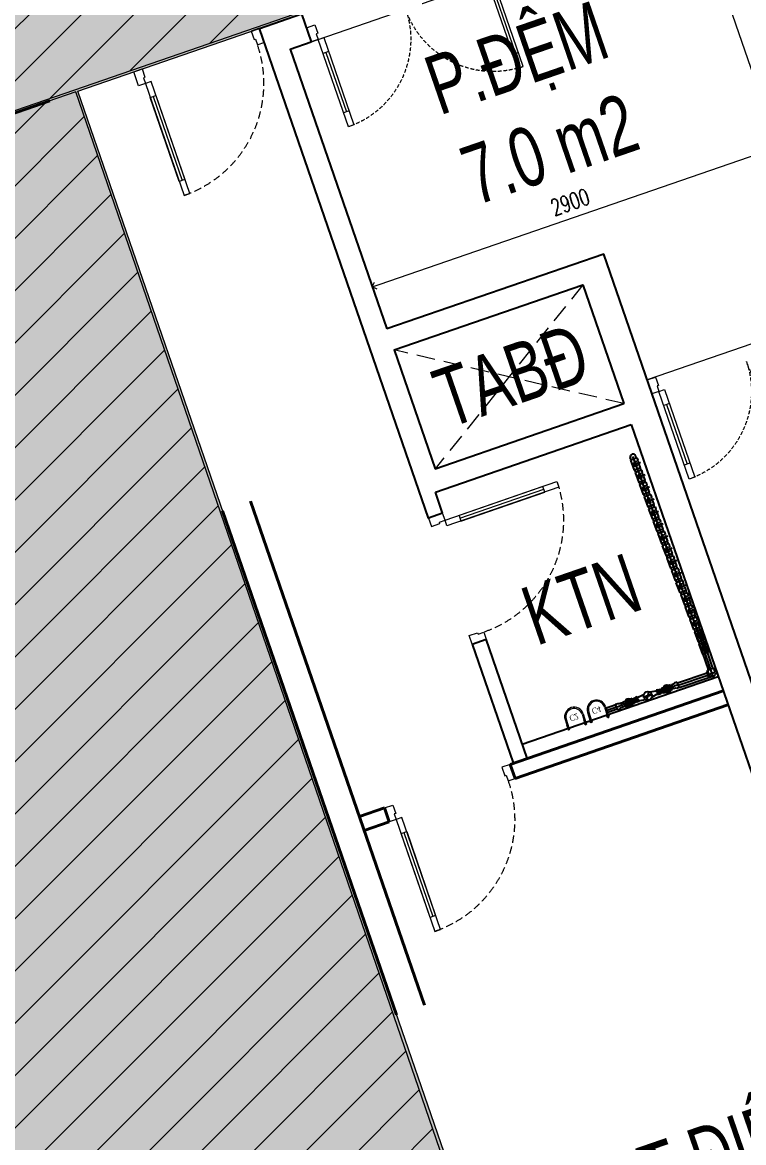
# Model space of a CAD drawing. Header units: millimetres. Extents: x -11451263 to 11578383104, y -507 to 1450429.
# Drawn here: x 12350936 to 12355808, y 1045562 to 1053129 of the extents above; entities that cross this region are included whole.
import ezdxf
from ezdxf.enums import TextEntityAlignment as Align

# ---------------------------------------------------------------- set-up
doc = ezdxf.new("R2010")
doc.units = ezdxf.units.MM
doc.header["$MEASUREMENT"] = 0
for name, pattern in [('DASH', [0.35, 0.25, -0.1]), ('DASH2-1', [3, 2, -1]), ('HIDDEN', [0.375, 0.25, -0.125]), ('Xref_ST_MBDV Cot vach 30.7.2022$0$HIDDEN', [0.375, 0.25, -0.125]), ('Xref_ST_MBDV Cot vach 30.7.2022$0$HIDDEN2', [0.1875, 0.125, -0.0625])]:
    doc.linetypes.add(name, pattern=pattern)
doc.layers.get('0').update_dxf_attribs({"linetype": 'CONTINUOUS', "lineweight": 13})
doc.layers.get('Defpoints').update_dxf_attribs({"color": 5, "linetype": 'CONTINUOUS', "lineweight": 13})
for name, color, linetype, lineweight in [('00-N-GHI CHU', 150, 'CONTINUOUS', 9), ('1.Tuong', 251, 'CONTINUOUS', 35), ('CUA', 37, 'CONTINUOUS', 13), ('DO DIEN TICH THONG THUY', 141, 'CONTINUOUS', 13), ('KT-Kich thuoc', 159, 'CONTINUOUS', 18), ('KT-Net cat', 1, 'CONTINUOUS', 40), ('KT-Net to mau', 159, 'CONTINUOUS', 18), ('SPE-MEP-HVAC', 140, 'CONTINUOUS', 0), ('Xref_ST_MBDV Cot vach 30.7.2022$0$CUA', 37, 'CONTINUOUS', 13)]:
    doc.layers.add(name, color=color, linetype=linetype, lineweight=lineweight)
for name, color, linetype in [('1-CAPLANH', 30, 'CONTINUOUS'), ('KT-KT', 1, 'CONTINUOUS'), ('NU-1CAP LANH', 4, 'CONTINUOUS'), ('PAD', 2, 'CONTINUOUS'), ('Sao hoa', 3, 'CONTINUOUS'), ('THAY', 8, 'CONTINUOUS'), ('Xref_ST_MBDV Cot vach 30.7.2022$0$IDEA - dim', 251, 'CONTINUOUS'), ('Xref_ST_MBDV Cot vach 30.7.2022$0$KT-Net cot vach', 6, 'CONTINUOUS'), ('Xref_ST_MBDV Cot vach 30.7.2022$0$KT-Text', 7, 'CONTINUOUS')]:
    doc.layers.add(name, color=color, linetype=linetype)
doc.styles.add('AVANT', font='vntimeh.shx')
doc.styles.add('Xref_ST_MBDV Cot vach 30.7.2022$0$Arial', font='arial.ttf', dxfattribs={"width": 0.7})
doc.styles.add('Xref_ST_MBDV Cot vach 30.7.2022$0$xref.N.Cot vach tang N2$0$DIM', font='vnsimli.shx', dxfattribs={"width": 0.7})
doc.dimstyles.new('Xref_ST_MBDV Cot vach 30.7.2022$0$xref.N.Cot vach tang N2$0$CCU 1-100 A1', dxfattribs={"dimscale": 100, "dimtxt": 2.2, "dimasz": 1, "dimexe": 1, "dimexo": 0, "dimgap": 1, "dimtad": 1, "dimdec": 0, "dimdsep": 46, "dimtxsty": 'Xref_ST_MBDV Cot vach 30.7.2022$0$xref.N.Cot vach tang N2$0$DIM', "dimblk1": 'Xref_ST_MBDV Cot vach 30.7.2022$0$xref.N.Cot vach tang N2$0$_ARCHTICK', "dimblk2": 'Xref_ST_MBDV Cot vach 30.7.2022$0$xref.N.Cot vach tang N2$0$_ARCHTICK', "dimsah": 1, "dimcen": 0, "dimdle": 1, "dimclrd": 256, "dimclre": 256, "dimclrt": 31, "dimadec": 0, "dimazin": 0, "dimtfac": 1, "dimtdec": 0, "dimtix": 1, "dimtmove": 2, "dimatfit": 3, "dimldrblk": 'Xref_ST_MBDV Cot vach 30.7.2022$0$xref.N.Cot vach tang N2$0$_ARCHTICK', "dimfxl": 0, "dimtolj": 1, "dimarcsym": 0})

# ---------------------------------------------------------------- blocks, each defined once
blk = doc.blocks.new('*U296')
blk.add_line((-70, 100), (-70, 700))
for points in [[(-50, 0), (-50, 800), (-90, 800), (-90, 0)], [(-50, 100), (-90, 100), (-90, 700), (-50, 700)], [(-900, -100), (-840, -100), (-840, -40), (-850, -40), (-850, 0), (-900, 0)], [(0, -100), (-60, -100), (-60, -40), (-50, -40), (-50, 0), (0, 0)]]:
    blk.add_lwpolyline(points, close=True)
at = {"linetype": 'Xref_ST_MBDV Cot vach 30.7.2022$0$HIDDEN', "ltscale": 200}
blk.add_arc((-50, 0), 800, 90, 180, dxfattribs=at)
blk = doc.blocks.new('nt3-4-5')
at = {"layer": 'KT-Net cat', "linetype": 'DASH', "ltscale": 2000}
blk.add_line((773623.2, 36233.7), (776931.5, 37375.9), dxfattribs=at)
at = {"layer": 'KT-Net cat'}
for p, q in [((778099.6, 34605.5, 0), (779274.5, 31202.6, 0)), ((777910.6, 34540.2, 0), (779085.4, 31137.3, 0))]:
    blk.add_line(p, q, dxfattribs=at)
at = {"layer": 'CUA', "rotation": 199.0471379528693}
blk.add_blockref('*U296', (777342.3, 37412), dxfattribs=at)
blk = doc.blocks.new('cut1')
at = {"layer": '1-CAPLANH'}
for p, q in [((-274785, 30089), (-274785, 29953)), ((-274785, 30089), (-274731, 30089)), ((-274705, 30089), (-274731, 30089)), ((-274705, 30079), (-274642, 30079)), ((-274673, 30021), (-274673, 30129)), ((-274673, 30089), (-274673, 30089)), ((-274561, 30089), (-274641, 30089)), ((-274561, 30089), (-274561, 29953)), ((-274561, 30021), (-274785, 30021)), ((-274561, 29953), (-274785, 29953))]:
    blk.add_line(p, q, dxfattribs=at)
for centre, radius, start, end in [((-274673, 30021), 47.9, 133.3025, 49.4499), ((-274673, 30021), 47.9, 90, 90.8504), ((-274673, 30021), 33.3, 90, 91.5229), ((-274674, 30020), 32, 177.2316, 2.7684)]:
    blk.add_arc(centre, radius, start, end, dxfattribs=at)
blk = doc.blocks.new('U')
at = {"layer": '00-N-GHI CHU'}
for p, q in [((-166, 78.8), (-164.4, 80.4)), ((-166, 71.6), (-166, 78.8)), ((-166, 78.8), (-158.2, 78.8)), ((-166, 71.6), (-164.4, 70)), ((-166, 71.6), (-158.2, 71.6)), ((-164.4, 70), (-164.4, 80.4)), ((-158.2, 80.4), (-164.4, 80.4)), ((-158.2, 70), (-164.4, 70)), ((-156.1, 80.4), (-150.4, 80.4)), ((-156.1, 70), (-150.4, 70)), ((-72.7, 80.4), (-150.4, 80.4)), ((-150.4, 78.8), (-122.3, 78.8)), ((-150.4, 71.6), (-122.3, 71.6)), ((-72.7, 70), (-150.4, 70)), ((-166, -71.6), (-164.4, -70)), ((-166, -71.6), (-158.2, -71.6)), ((-166, -71.6), (-166, -78.8)), ((-166, -78.8), (-158.2, -78.8)), ((-166, -78.8), (-164.4, -80.4)), ((-158.2, -70), (-164.4, -70)), ((-164.4, -70), (-164.4, -80.4)), ((-158.2, -80.4), (-164.4, -80.4)), ((-156.1, -70), (-150.4, -70)), ((-156.1, -80.4), (-150.4, -80.4)), ((-72.7, -70), (-147.9, -70)), ((-147.9, -71.6), (-122.3, -71.6)), ((-147.9, -78.8), (-122.3, -78.8)), ((-72.7, -80.4), (-147.9, -80.4)), ((-122.3, -70), (-122.3, -80.4))]:
    blk.add_line(p, q, dxfattribs=at)
for points in [[(-150.4, 64.8), (-157.1, 64.8), (-158.2, 66.7), (-158.2, 83.7), (-157.1, 85.6), (-150.4, 85.6)], [(-150.4, -64.8), (-157.1, -64.8), (-158.2, -66.7), (-158.2, -83.7), (-157.1, -85.6), (-150.4, -85.6)], [(-150.4, -89), (-150.4, -61.3), (-147.9, -61.3), (-147.9, -89)]]:
    blk.add_lwpolyline(points, close=True, dxfattribs=at)
for points in [[(-156.1, 64.8, -0.8), (-156.1, 70, -0.4), (-156.1, 80.4, -0.8), (-156.1, 85.6)], [(-156.1, -64.8, 0.8), (-156.1, -70, 0.4), (-156.1, -80.4, 0.8), (-156.1, -85.6)]]:
    blk.add_lwpolyline(points, format="xyb", dxfattribs=at)
for radius in [80.4, 70]:
    blk.add_arc((-72.7, 0), radius, 270, 90, dxfattribs=at)
blk = doc.blocks.new('A$C5D741EBD')
at = {"layer": 'NU-1CAP LANH'}
for p, q in [((-80, 0), (66, 0)), ((-80, 0), (66, 0)), ((-80, -51), (-80, 0)), ((-80, 0), (66, 0)), ((-80, 0), (66, 0)), ((-80, -51), (-80, 0)), ((-80, 0), (66, 0)), ((-80, 0), (66, 0)), ((-80, -51), (-80, 0)), ((-71, 0), (-71, 48)), ((57, 48), (-71, 48)), ((-7, 0), (-7, -51)), ((57, 0), (57, 48)), ((66, -51), (66, 0)), ((66, -51), (66, 0)), ((66, -51), (66, 0)), ((-80, -51), (66, -51)), ((-47, 0), (-47, -51)), ((33, 0), (33, -51))]:
    blk.add_line(p, q, dxfattribs=at)
blk = doc.blocks.new('co.')
at = {"layer": 'PAD', "xscale": 0.213068181818182, "yscale": 0.213068181818182, "zscale": 0.213068181818182, "rotation": 90}
blk.add_blockref('A$C5D741EBD', (-11.1, 1.5), dxfattribs=at)
blk = doc.blocks.new('noi giam- DN 32x25-PPR')
at = {"ltscale": 10}
blk.add_line((22.5, 0), (-22.5, 0), dxfattribs=at)
at = {"layer": 'Sao hoa'}
for p, q in [((-4.5, 17), (-22.5, 17)), ((-22.5, -17), (-22.5, 17)), ((22.5, 21.5), (2.5, 21.5)), ((22.5, -21.5), (22.5, 21.5)), ((-4.5, -17), (-22.5, -17)), ((22.5, -21.5), (2.5, -21.5))]:
    blk.add_line(p, q, dxfattribs=at)
for points in [[(2.5, 21.5), (-4.5, 17)], [(2.5, -21.5), (-4.5, -17)]]:
    blk.add_lwpolyline(points, dxfattribs=at)
blk = doc.blocks.new('A$C76E668D4')
for p, q in [((1, 39), (77, 39)), ((8, 46), (8, 32)), ((8, 46), (11, 46)), ((8, 39), (70, 39)), ((8, 32), (11, 32)), ((13, 86), (13, 68)), ((13, 86), (65, 86)), ((13, 56), (14, 54)), ((13, 22), (14, 24)), ((13, -8), (13, 10)), ((14, 55), (17, 55)), ((14, 23), (17, 23)), ((20, 66), (20, 59)), ((20, 50), (20, 47)), ((20, 43), (20, 28)), ((20, 19), (20, 12)), ((22, 65), (24, 64)), ((22, 13), (24, 14)), ((32, 70), (32, 67)), ((32, 8), (32, 11)), ((39, 77), (39, 1)), ((46, 70), (46, 67)), ((46, 8), (46, 11)), ((56, 65), (54, 64)), ((56, 13), (54, 14)), ((58, 66), (58, 59)), ((58, 50), (58, 47)), ((58, 43), (58, 28)), ((58, 19), (58, 12)), ((64, 55), (61, 55)), ((64, 23), (61, 23)), ((65, 56), (64, 54)), ((65, 22), (64, 24)), ((65, 86), (65, 68)), ((65, -8), (65, 10)), ((70, 46), (67, 46)), ((70, 32), (67, 32)), ((70, 46), (70, 32)), ((13, -8), (65, -8))]:
    blk.add_line(p, q)
for points in [[(32, 38, 0.26392), (30, 39), (19, 43, 0.470669), (18, 43, 0.248463), (24, 23, 0.470669), (25, 24), (32, 34, 0.26392), (32, 36, -0.068733)], [(35, 46, 0.26392), (36, 47), (37, 59, 0.470669), (36, 60, 0.248463), (19, 49, 0.470669), (20, 47), (32, 44, 0.26392), (34, 44, -0.068733)], [(38, 31, 0.26392), (36, 31), (29, 21, 0.470669), (29, 20, 0.248463), (49, 20, 0.470669), (49, 21), (42, 31, 0.26392), (40, 31, -0.068733)], [(44, 44, 0.26392), (46, 44), (58, 47, 0.470669), (58, 49, 0.248463), (42, 60, 0.470669), (41, 59), (42, 47, 0.26392), (43, 46, -0.068733)], [(46, 36, 0.26392), (46, 34), (53, 24, 0.470669), (54, 23, 0.248463), (60, 43, 0.470669), (59, 43), (48, 39, 0.26392), (46, 38, -0.068733)]]:
    blk.add_lwpolyline(points, format="xyb", close=True)
blk.add_lwpolyline([(37, 42), (36, 39), (37, 36), (41, 36), (42, 39), (41, 42)], close=True)
for radius in [39, 3.52, 2.82]:
    blk.add_circle((39, 39), radius)
for centre, radius, start, end in [((8, 43), 2.25, 95.6633, 163.7814), ((39, 39), 33, 171.1453, 188.9642), ((8, 35), 2.25, 196.2186, 264.3367), ((140, 39), 132, 177.1104, 182.8896), ((10, 44), 1.57, 357.9003, 80.0638), ((10, 34), 1.57, 279.9362, 2.0997), ((39, 39), 33, 126.0358, 143.8547), ((14, 57), 2.25, 151.2186, 219.3367), ((39, 39), 27.4, 169.306, 191.0525), ((14, 21), 2.25, 140.6633, 208.7814), ((39, 39), 33, 216.1453, 233.9642), ((15, 55), 1.57, 234.9362, 317.0997), ((15, 22), 1.57, 42.9003, 125.0638), ((39, 39), 27.4, 124.306, 145.694), ((39, 39), 27.4, 214.306, 235.694), ((21, 64), 2.25, 50.6633, 118.7814), ((21, 14), 2.25, 241.2186, 309.3367), ((-13, 63), 33.3, 352.9541, 5.0619), ((-112, 39), 132, 3.5546, 4.5408), ((-112, 39), 132, 355.4592, 1.6875), ((-13, 15), 33.3, 354.9381, 7.0459), ((22, 63), 1.57, 312.9003, 35.0638), ((22, 15), 1.57, 324.9362, 47.0997), ((39, 39), 11.4, 174.3336, 221.6664), ((39, 39), 11.4, 102.3336, 149.6664), ((35, 69), 2.25, 106.2186, 174.3367), ((34, 67), 1.57, 189.9362, 272.0997), ((34, 10), 1.57, 87.9003, 170.0638), ((35, 8), 2.25, 185.6633, 253.7814), ((39, 39), 33, 81.0358, 98.8547), ((39, 39), 27.4, 78.9475, 100.694), ((39, 39), 11.4, 246.3336, 293.6664), ((39, 39), 27.4, 259.306, 281.0525), ((39, 39), 33, 261.1453, 278.9642), ((39, 39), 11, 246.3336, 293.6664), ((39, 39), 11.4, 30.3336, 77.6664), ((43, 69), 2.25, 5.6633, 73.7814), ((44, 67), 1.57, 267.9003, 350.0638), ((44, 10), 1.57, 9.9362, 92.0997), ((43, 8), 2.25, 286.2186, 354.3367), ((39, 39), 11.4, 318.3336, 5.6664), ((55, 63), 1.57, 144.9362, 227.0997), ((39, 39), 27.4, 34.306, 55.694), ((39, 39), 27.4, 304.306, 325.694), ((55, 15), 1.57, 132.9003, 215.0638), ((57, 64), 2.25, 61.2186, 129.3367), ((57, 14), 2.25, 230.6633, 298.7814), ((91, 63), 33.3, 174.9381, 187.0459), ((39, 39), 33, 36.0358, 53.8547), ((190, 39), 132, 175.4592, 176.4454), ((190, 39), 132, 178.3125, 184.5408), ((39, 39), 33, 306.1453, 323.9642), ((91, 15), 33.3, 172.9541, 185.0619), ((63, 55), 1.57, 222.9003, 305.0638), ((63, 22), 1.57, 54.9362, 137.0997), ((64, 57), 2.25, 320.6633, 28.7814), ((64, 21), 2.25, 331.2186, 39.3367), ((67, 44), 1.57, 99.9362, 182.0997), ((39, 39), 27.4, 348.9475, 10.694), ((67, 34), 1.57, 177.9003, 260.0638), ((-62, 39), 132, 357.1104, 2.8896), ((69, 43), 2.25, 16.2186, 84.3367), ((69, 35), 2.25, 275.6633, 343.7814), ((39, 39), 33, 351.0358, 8.8547)]:
    blk.add_arc(centre, radius, start, end)
for centre in [(39, 65), (39, 13)]:
    blk.add_ellipse(centre, major_axis=(-8.57, 0), ratio=0.362111, start_param=0.713758, end_param=2.427834)
blk = doc.blocks.new('A$C0DB83D5E')
for p, q in [((-22.3, 0), (31.3, 0)), ((0, -32.7), (0, 22.3))]:
    blk.add_line(p, q)
at = {"layer": 'THAY'}
for p, q in [((-22.3, 0), (-22.3, -31.3)), ((0, 22.3), (31.3, 22.3)), ((31.3, -22.3), (31.3, 22.3)), ((22.3, -31.3), (-22.3, -31.3)), ((0, -22.3), (31.3, -22.3)), ((22.3, -22.3), (22.3, -31.3))]:
    blk.add_line(p, q, dxfattribs=at)
blk.add_ellipse((0, 0), major_axis=(-15.7, -15.7), ratio=1, start_param=3.926991, end_param=7.068583, dxfattribs=at)
blk = doc.blocks.new('CNTPO')
at = {"layer": '1-CAPLANH'}
h = blk.add_hatch(color=256, dxfattribs=at)
h.set_gradient(color1=(0, 0, 255), one_color=1, tint=1, name='CYLINDER')
h.paths.add_polyline_path([(11410176.7, 1048585.4), (11410168.4, 1048584.6), (11410169.3, 1048584), (11410154.7, 1048578.8), (11410152.8, 1048579.1), (11410140.5, 1048574.7), (11410144.9, 1048574)])
h.paths.add_polyline_path([(11410154.2, 1048575.1), (11410155.5, 1048576.6), (11410170.1, 1048581.8), (11410169.7, 1048580.8), (11410176.7, 1048585.4), (11410144.9, 1048574), (11410141.9, 1048570.7)])
for p, q in [((11410048.7, 1050173.3, 0), (11410042.8, 1050189, 0)), ((11410084.7, 1050186.7, 0), (11410078.8, 1050202.4, 0)), ((11410079.2, 1050091, 0), (11410073.4, 1050106.7, 0)), ((11410115.2, 1050104.3, 0), (11410109.4, 1050120, 0)), ((11410109.9, 1050008.4, 0), (11410104.1, 1050024.1, 0)), ((11410145.9, 1050021.8, 0), (11410140.1, 1050037.5, 0)), ((11410140.7, 1049925.5, 0), (11410134.9, 1049941.2, 0)), ((11410176.7, 1049938.9, 0), (11410170.9, 1049954.6, 0)), ((11410171.5, 1049842.6, 0), (11410165.7, 1049858.3, 0)), ((11410207.5, 1049855.9, 0), (11410201.7, 1049871.7, 0)), ((11410202.3, 1049759.7, 0), (11410196.5, 1049775.4, 0)), ((11410238.3, 1049773, 0), (11410232.5, 1049788.7, 0)), ((11410233.1, 1049676.7, 0), (11410227.3, 1049692.5, 0)), ((11410269.1, 1049690.1, 0), (11410263.3, 1049705.8, 0)), ((11410299.9, 1049607.2, 0), (11410294.1, 1049622.9, 0)), ((11410263.9, 1049593.8, 0), (11410258.1, 1049609.5, 0)), ((11410294.8, 1049510.8, 0), (11410288.9, 1049526.5, 0)), ((11410330.8, 1049524.2, 0), (11410324.9, 1049539.9, 0)), ((11410325.6, 1049427.9, 0), (11410319.7, 1049443.6, 0)), ((11410361.6, 1049441.3, 0), (11410355.7, 1049457, 0)), ((11410356.3, 1049345.1, 0), (11410350.5, 1049360.8, 0)), ((11410392.3, 1049358.5, 0), (11410386.5, 1049374.2, 0)), ((11410389.2, 1049262.4, 0), (11410383.4, 1049278.1, 0)), ((11410425.2, 1049275.8, 0), (11410419.4, 1049291.5, 0)), ((11410419, 1049179.2, 0), (11410413.2, 1049194.9, 0)), ((11410455, 1049192.6, 0), (11410449.2, 1049208.3, 0)), ((11410449.8, 1049096.3, 0), (11410444, 1049112, 0)), ((11410485.8, 1049109.7, 0), (11410480, 1049125.4, 0)), ((11410570.5, 1048756.9, 0), (11410477.6, 1049030.7, 0)), ((11410600.8, 1048767.2, 0), (11410507.9, 1049040.9, 0)), ((11410362.4, 1048667.8, 0), (11410562.5, 1048734.5, 0)), ((11410316.5, 1048650), (11410324.3, 1048652.8)), ((11410316.5, 1048650), (11410324.3, 1048652.8)), ((11410372.5, 1048637.4, 0), (11410572.7, 1048704.1, 0)), ((11410055.8, 1048556.2), (11410069.7, 1048561.2)), ((11410070, 1048561.3), (11410058.3, 1048557.1)), ((11410101.3, 1048572.5), (11410090.7, 1048568.7)), ((11410090.9, 1048568.8), (11410101.3, 1048572.5)), ((11410101.3, 1048572.5), (11410132.7, 1048588.7)), ((11410140.5, 1048574.7), (11410152.8, 1048579.1)), ((11410140.5, 1048574.7), (11410144.9, 1048574)), ((11410141.9, 1048570.7), (11410154.2, 1048575.1)), ((11410141.9, 1048570.7), (11410144.9, 1048574)), ((11410150.9, 1048577.8), (11410153.3, 1048577.4)), ((11410167, 1048609.3), (11410151.6, 1048551.6)), ((11410152.7, 1048572.8), (11410154.3, 1048574.6)), ((11410171.5, 1048583.9), (11410153.3, 1048577.4)), ((11410172.5, 1048581.2), (11410154.3, 1048574.6)), ((11410180.8, 1048585.7), (11410170.4, 1048584.7)), ((11410170.4, 1048584.7), (11410171.5, 1048583.9)), ((11410180.8, 1048585.7), (11410172.1, 1048579.9)), ((11410172.1, 1048579.9), (11410172.5, 1048581.2)), ((11410212.4, 1048612.5), (11410177.9, 1048604.9)), ((11410220.9, 1048588.7), (11410190, 1048571.2)), ((11410212.4, 1048612.5), (11410221.2, 1048615.7)), ((11410212.4, 1048612.5), (11410221.2, 1048615.7)), ((11410220.9, 1048588.7), (11410229.8, 1048591.9)), ((11410220.9, 1048588.7), (11410229.8, 1048591.9)), ((11410244.3, 1048624), (11410258.5, 1048629.1)), ((11410244.4, 1048624), (11410258.5, 1048629.1)), ((11410252.8, 1048600.2), (11410267, 1048605.3)), ((11410252.8, 1048600.2), (11410267, 1048605.3)), ((11410325, 1048626.2), (11410332.8, 1048629)), ((11410325, 1048626.2), (11410332.8, 1048629)), ((11409944.4, 1048518.7, 0), (11409874.4, 1048494, 0)), ((11409954.4, 1048490.5, 0), (11409884.4, 1048465.7, 0)), ((11409997.1, 1048535.2), (11409983.2, 1048530.2)), ((11409983.3, 1048530.1), (11409997.2, 1048535.1)), ((11409983.4, 1048529.8), (11409997.3, 1048534.9)), ((11409983.4, 1048529.8), (11409997.3, 1048534.9)), ((11410005.7, 1048511.4), (11409991.8, 1048506.4)), ((11409991.8, 1048506.3), (11410005.7, 1048511.3)), ((11409991.9, 1048506.1), (11410005.8, 1048511.1)), ((11409991.9, 1048506.1), (11410005.8, 1048511.1)), ((11410078.6, 1048537.5), (11410066.9, 1048533.3)), ((11410066.9, 1048533.3), (11410078.3, 1048537.4)), ((11410109, 1048548.5), (11410099.2, 1048544.9)), ((11410099.4, 1048545), (11410107.3, 1048547.9)), ((11410109, 1048548.5), (11410144.9, 1048554.9))]:
    blk.add_line(p, q, dxfattribs=at)
at = {"layer": '1-CAPLANH', "color": 250}
for p, q in [((11410066.7, 1050180, 0), (11410060.8, 1050195.7, 0)), ((11410097.2, 1050097.6, 0), (11410091.4, 1050113.4, 0)), ((11410127.9, 1050015.1, 0), (11410122.1, 1050030.8, 0)), ((11410158.7, 1049932.2, 0), (11410152.9, 1049947.9, 0)), ((11410189.5, 1049849.3, 0), (11410183.7, 1049865, 0)), ((11410220.3, 1049766.3, 0), (11410214.5, 1049782.1, 0)), ((11410251.1, 1049683.4, 0), (11410245.3, 1049699.1, 0)), ((11410281.9, 1049600.5, 0), (11410276.1, 1049616.2, 0)), ((11410312.8, 1049517.5, 0), (11410306.9, 1049533.2, 0)), ((11410343.6, 1049434.6, 0), (11410337.7, 1049450.3, 0)), ((11410374.3, 1049351.8, 0), (11410368.5, 1049367.5, 0)), ((11410407.2, 1049269.1, 0), (11410401.4, 1049284.8, 0)), ((11410437, 1049185.9, 0), (11410431.2, 1049201.6, 0)), ((11410467.8, 1049103, 0), (11410462, 1049118.7, 0)), ((11410585.7, 1048762.1, 0), (11410492.8, 1049035.8, 0)), ((11410367.4, 1048652.6, 0), (11410567.6, 1048719.3, 0)), ((11409949.4, 1048504.6, 0), (11409879.4, 1048479.9, 0))]:
    blk.add_line(p, q, dxfattribs=at)
at = {"layer": '1-CAPLANH'}
blk.add_circle((11410161.4, 1048579.9), 29.9, dxfattribs=at)
blk.add_arc((11410061.5, 1050193.9), 19.3, 26.02625, 194.73243, dxfattribs=at)
at = {"layer": 'Xref_ST_MBDV Cot vach 30.7.2022$0$KT-Net cot vach'}
for p, q in [((11409313.3, 1048253.7), (11410636.6, 1048710.6)), ((11409345.9, 1048159.2), (11410669.3, 1048616.1))]:
    blk.add_line(p, q, dxfattribs=at)
at = {"xscale": -1, "rotation": 289.11169366542}
blk.add_blockref('A$C0DB83D5E', (11410595.7, 1048732.3), dxfattribs=at)
at = {"layer": '1-CAPLANH'}
for name, p, xscale, yscale, zscale, rotation in [('cut1', (11431681.9, 964406.9), 0.32, 0.32, 0.32, 290.379338487122), ('cut1', (11431712.6, 964324.3), 0.32, 0.32, 0.32, 290.379338487122), ('cut1', (11431743.1, 964242.3), 0.32, 0.32, 0.32, 290.379338487122), ('cut1', (11431773.9, 964159.4), 0.32, 0.32, 0.32, 290.379338487122), ('cut1', (11431804.7, 964076.5), 0.32, 0.32, 0.32, 290.379338487122), ('cut1', (11431835.5, 963993.6), 0.32, 0.32, 0.32, 290.379338487122), ('cut1', (11431866.3, 963910.7), 0.32, 0.32, 0.32, 290.379338487122), ('cut1', (11431897.1, 963827.8), 0.32, 0.32, 0.32, 290.379338487122), ('cut1', (11431927.9, 963744.8), 0.32, 0.32, 0.32, 290.379338487122), ('cut1', (11431958.7, 963661.9), 0.32, 0.32, 0.32, 290.379338487122), ('cut1', (11431989.5, 963579), 0.32, 0.32, 0.32, 290.379338487122), ('cut1', (11432022.4, 963496.3), 0.32, 0.32, 0.32, 290.379338487122), ('cut1', (11432052.2, 963413.1), 0.32, 0.32, 0.32, 290.379338487122), ('cut1', (11432083, 963330.2), 0.32, 0.32, 0.32, 290.379338487122), ('cut1', (11432113.8, 963247.3), 0.32, 0.32, 0.32, 290.379338487122), ('cut1', (11432144.6, 963164.4), 0.32, 0.32, 0.32, 290.379338487122), ('A$C76E668D4', (11410324.4, 1048610.9), 0.6849447272717964, 0.6849447272717964, 0.6849447272717964, 109.7899371262648), ('noi giam- DN 32x25-PPR', (11410347.6, 1048647.9), 0.9004651162876698, 0.9004651162876698, 0.9004651162876698, 19.78993712626498), ('A$C76E668D4', (11410016, 1048499.9), -0.684944727271796, 0.684944727271796, 0.6849447272717961, 289.7899371262649), ('co.', (11410095, 1048557.2), 1.056, 1.056, 1.056, 19.78993712626498), ('co.', (11410225.4, 1048604.1), -1.056, 1.056, 1.056, 19.78993712626505), ('noi giam- DN 32x25-PPR', (11409968.4, 1048511.5), -0.9004651162876695, 0.9004651162876695, 0.9004651162876695, 19.78993712626498)]:
    blk.add_blockref(name, p, dxfattribs=dict(at, xscale=xscale, yscale=yscale, zscale=zscale, rotation=rotation))
at = {"layer": '1.Tuong', "xscale": 0.7994593806497653, "yscale": 0.7994593806497653, "zscale": 0.7994593806497653, "rotation": 107.2222642129305}
for p in [(11409797.9, 1048542.8), (11409646.1, 1048494.6)]:
    blk.add_blockref('U', p, dxfattribs=at)
at = {"layer": 'Defpoints', "style": 'AVANT', "text_generation_flag": 2, "width": 0.7}
for s, p in [('c4', (11409836.8, 1048511.4)), ('c2', (11409685, 1048463.2))]:
    blk.add_text(s, height=40.5, rotation=197.22226, dxfattribs=at).set_placement(p, align=Align.RIGHT)
blk = doc.blocks.new('*U419')
at = {"linetype": 'HIDDEN', "ltscale": 500}
for p, q in [((850, 1350), (0, 0)), ((0, 1350), (850, 0))]:
    blk.add_line(p, q, dxfattribs=at)
blk.add_lwpolyline([(0, 1350), (850, 1350), (850, 0), (0, 0)], close=True, dxfattribs=at)
blk = doc.blocks.new('*U290')
for p, q in [((-1260, 525), (-1300, 525)), ((-1280, 100), (-1280, 525)), ((-90, 525), (-50, 525)), ((-70, 100), (-70, 525)), ((-1260, 100), (-1300, 100)), ((-90, 100), (-50, 100))]:
    blk.add_line(p, q)
for points in [[(-1300, 0), (-1260, 0), (-1260, 625), (-1300, 625)], [(-50, 0), (-90, 0), (-90, 625), (-50, 625)], [(-1350, -100), (-1290, -100), (-1290, -40), (-1300, -40), (-1300, 0), (-1350, 0)], [(0, -100), (-60, -100), (-60, -40), (-50, -40), (-50, 0), (0, 0)]]:
    blk.add_lwpolyline(points, close=True)
at = {"linetype": 'Xref_ST_MBDV Cot vach 30.7.2022$0$HIDDEN2', "ltscale": 200}
for centre, start, end in [((-1300, 0), 0, 89.99996), ((-50, 0), 90.00004, 180)]:
    blk.add_arc(centre, 625, start, end, dxfattribs=at)
blk = doc.blocks.new('*U291')
for p, q in [((-1260, 525), (-1300, 525)), ((-1280, 100), (-1280, 525)), ((-90, 525), (-50, 525)), ((-70, 100), (-70, 525)), ((-1260, 100), (-1300, 100)), ((-90, 100), (-50, 100))]:
    blk.add_line(p, q)
for points in [[(-1300, 0), (-1260, 0), (-1260, 625), (-1300, 625)], [(-50, 0), (-90, 0), (-90, 625), (-50, 625)], [(-1350, -100), (-1290, -100), (-1290, -40), (-1300, -40), (-1300, 0), (-1350, 0)], [(0, -100), (-60, -100), (-60, -40), (-50, -40), (-50, 0), (0, 0)]]:
    blk.add_lwpolyline(points, close=True)
at = {"linetype": 'Xref_ST_MBDV Cot vach 30.7.2022$0$HIDDEN2', "ltscale": 200}
for centre, start, end in [((-1300, 0), 0, 89.99996), ((-50, 0), 90.00004, 180)]:
    blk.add_arc(centre, 625, start, end, dxfattribs=at)
blk = doc.blocks.new('*U377')
blk.add_line((-70, -100), (-70, -700))
for points in [[(-900, 100), (-840, 100), (-840, 40), (-850, 40), (-850, 0), (-900, 0)], [(0, 100), (-60, 100), (-60, 40), (-50, 40), (-50, 0), (0, 0)], [(-50, 0), (-50, -800), (-90, -800), (-90, 0)], [(-50, -100), (-90, -100), (-90, -700), (-50, -700)]]:
    blk.add_lwpolyline(points, close=True)
at = {"linetype": 'Xref_ST_MBDV Cot vach 30.7.2022$0$HIDDEN', "ltscale": 200}
blk.add_arc((-50, 0), 800, 180, 270, dxfattribs=at)
blk = doc.blocks.new('*U292')
blk.add_line((-70, 100), (-70, 700))
for points in [[(-50, 0), (-50, 800), (-90, 800), (-90, 0)], [(-50, 100), (-90, 100), (-90, 700), (-50, 700)], [(-900, -100), (-840, -100), (-840, -40), (-850, -40), (-850, 0), (-900, 0)], [(0, -100), (-60, -100), (-60, -40), (-50, -40), (-50, 0), (0, 0)]]:
    blk.add_lwpolyline(points, close=True)
at = {"linetype": 'Xref_ST_MBDV Cot vach 30.7.2022$0$HIDDEN', "ltscale": 200}
blk.add_arc((-50, 0), 800, 90, 180, dxfattribs=at)
blk = doc.blocks.new('*U286')
blk.add_line((-70, 100), (-70, 700))
for points in [[(-50, 0), (-50, 800), (-90, 800), (-90, 0)], [(-50, 100), (-90, 100), (-90, 700), (-50, 700)], [(-900, -100), (-840, -100), (-840, -40), (-850, -40), (-850, 0), (-900, 0)], [(0, -100), (-60, -100), (-60, -40), (-50, -40), (-50, 0), (0, 0)]]:
    blk.add_lwpolyline(points, close=True)
at = {"linetype": 'Xref_ST_MBDV Cot vach 30.7.2022$0$HIDDEN', "ltscale": 200}
blk.add_arc((-50, 0), 800, 90, 180, dxfattribs=at)
blk = doc.blocks.new('Xref_ST_MBDV Cot vach 30.7.2022$0$xref.N.Cot vach tang N2$0$_Open90')
at = {"color": 0, "linetype": 'ByBlock', "lineweight": -2}
for p, q in [((0, 0), (-1, 0)), ((-0.5, 0.5), (0, 0)), ((0, 0), (-0.5, -0.5))]:
    blk.add_line(p, q, dxfattribs=at)
blk = doc.blocks.new('*D376')
at = {"layer": 'Defpoints', "color": 5, "transparency": 16777216}
for p, q in [((368983.3, -361969.5), (368878.7, -361666.4)), ((366201, -362643.7), (368847.7, -361729.9)), ((366242.1, -362915.9), (366137.5, -362612.8))]:
    blk.add_line(p, q, dxfattribs=at)
at = {"layer": 'Defpoints', "color": 0, "transparency": 16777216}
for p in [(368895, -361713.6), (368983.3, -361969.5), (366242.1, -362915.9)]:
    blk.add_point(p, dxfattribs=at)
at = {"layer": 'Defpoints', "color": 5, "transparency": 16777216, "xscale": 50, "yscale": 50, "zscale": 50}
for p, rotation in [((368895, -361713.6), 19.04713795873643), ((366153.8, -362660), 199.0471379587364)]:
    blk.add_blockref('Xref_ST_MBDV Cot vach 30.7.2022$0$xref.N.Cot vach tang N2$0$_Open90', p, dxfattribs=dict(at, rotation=rotation))
at = {"layer": 'Defpoints', "color": 5, "transparency": 16777216, "insert": (367490.1, -362087.6), "char_height": 110, "attachment_point": 5, "rotation": 19.04714, "style": 'Xref_ST_MBDV Cot vach 30.7.2022$0$xref.N.Cot vach tang N2$0$DIM'}
blk.add_mtext('\\A1;2900', dxfattribs=at)
blk = doc.blocks.new('Xref_ST_MBDV Cot vach 30.7.2022$0$xref.N.Cot vach tang N2$0$_ARCHTICK')
at = {"color": 0, "linetype": 'ByBlock', "const_width": 0.15}
blk.add_lwpolyline([(-0.5, -0.5), (0.5, 0.5)], dxfattribs=at)
blk = doc.blocks.new('WWW')
at = {"layer": 'Defpoints', "linetype": 'DASH2-1', "lineweight": 13, "ltscale": 1000, "flags": 128}
blk.add_lwpolyline([(11429816.8, 1022160.1), (11450185.5, 1019986.4), (11488615.7, 1021167.3), (11491469.2, 1024811.4), (11462655.8, 1159053.9), (11457975.3, 1176930.9), (11455626, 1177744.9), (11446686.2, 1170981.4), (11423166.6, 1153069.9), (11399484.1, 1135982.7, 0.684877), (11429816.8, 1022160.1)], format="xyb", dxfattribs=at)
blk = doc.blocks.new('l3 hatch s')
at = {"true_color": 0xf28888}
h = blk.add_hatch(color=11, dxfattribs=at)
h.dxf.hatch_style = 1
edge = h.paths.add_edge_path()
edge.add_line((12427743.9, 1045159.3), (12427743.9, 1043199.3))
edge.add_line((12427743.9, 1043199.3), (12423483.1, 1043199.3))
edge.add_line((12423483.1, 1043199.3), (12423483.1, 1035889.3))
edge.add_line((12423483.1, 1035889.3), (12425833.1, 1035889.3))
edge.add_line((12425833.1, 1035889.3), (12425833.1, 1032759.3))
edge.add_line((12425833.1, 1032759.3), (12420083.1, 1032759.3))
edge.add_line((12420083.1, 1032759.3), (12420083.1, 1043199.3))
edge.add_line((12420083.1, 1043199.3), (12411783.1, 1043199.3))
edge.add_line((12411783.1, 1043199.3), (12402983.1, 1043199.3))
edge.add_line((12402983.1, 1043199.3), (12402983.1, 1032759.3))
edge.add_line((12402983.1, 1032759.3), (12391426.8, 1032759.3))
edge.add_line((12391426.8, 1032759.3), (12387311.7, 1044676.8))
edge.add_line((12387311.7, 1044676.8), (12396015.7, 1047681.8))
edge.add_line((12396015.7, 1047681.8), (12395888.3, 1047958.5))
edge.add_line((12395888.3, 1047958.5), (12394156.5, 1052964.3))
edge.add_line((12394156.5, 1052964.3), (12390415.8, 1063776.7))
edge.add_arc((12386995.2, 1062582.5), 3623, 19.24482, 77.73997)
edge.add_line((12387764.6, 1066122.9), (12372716.5, 1070470.9))
edge.add_arc((12370014.2, 1044358.4), 26252, 84.09168, 110.07895)
edge.add_line((12361001.5, 1069014.8), (12346965.5, 1064163.9))
edge.add_line((12346965.5, 1064163.9), (12331570.4, 1058865.2))
edge.add_arc((12332694.9, 1055598), 3455.2, 108.99275, 207.69015)
edge.add_line((12329635.4, 1053992.4), (12337591.7, 1040613.9))
edge.add_arc((12340281.7, 1042213.6), 3129.7, 210.74031, 249.86525)
edge.add_line((12339204.3, 1039275.2), (12340372.2, 1038820.5))
edge.add_arc((12341927.7, 1043759.7), 5178.4, 252.51952, 282.64904)
edge.add_line((12343061.7, 1038707), (12357370.6, 1043643.8))
edge.add_line((12357370.6, 1043643.8), (12357075.2, 1044499.5))
edge.add_line((12357075.2, 1044499.5), (12354442.2, 1043590.5))
edge.add_line((12354442.2, 1043590.5), (12351309.2, 1052664.9))
edge.add_line((12351309.2, 1052664.9), (12358020.5, 1054981.9))
edge.add_line((12358020.5, 1054981.9), (12362489.7, 1056517.4))
edge.add_line((12362489.7, 1056517.4), (12364554.4, 1050535.3))
edge.add_line((12364554.4, 1050535.3), (12367392.2, 1051515))
edge.add_line((12367392.2, 1051515), (12365328.2, 1057488.4))
edge.add_line((12365328.2, 1057488.4), (12379313.2, 1062330.3))
edge.add_line((12379313.2, 1062330.3), (12382230.7, 1053879.8))
edge.add_line((12382230.7, 1053879.8), (12376932.6, 1052050.6))
edge.add_line((12376932.6, 1052050.6), (12376663.4, 1052830.5))
edge.add_line((12376663.4, 1052830.5), (12370423.6, 1050694.9))
edge.add_line((12370423.6, 1050694.9), (12365815.5, 1049104))
edge.add_line((12365815.5, 1049104), (12365239.7, 1050771.9))
edge.add_line((12365239.7, 1050771.9), (12364554.4, 1050535.3))
edge.add_line((12364554.4, 1050535.3), (12362489.7, 1056517.4))
edge.add_line((12362489.7, 1056517.4), (12358020.5, 1054981.9))
edge.add_line((12358020.5, 1054981.9), (12359064.8, 1051957.1))
edge.add_line((12359064.8, 1051957.1), (12358025.4, 1051598.2))
edge.add_line((12358025.4, 1051598.2), (12360302.5, 1045614.5))
edge.add_line((12360302.5, 1045614.5), (12360113.7, 1045548.5))
edge.add_line((12360113.7, 1045548.5), (12360409.2, 1044692.1))
edge.add_line((12360409.2, 1044692.1), (12360714.1, 1044797.3))
edge.add_arc((12364265.6, 1030915.6), 14328.8, 63.15882, 104.35085, ccw=False)
edge.add_arc((12364265.6, 1030915.6), 14328.8, 31.65257, 63.15882, ccw=False)
edge.add_line((12376462.9, 1038434.9), (12379305.1, 1030221.8))
edge.add_line((12379305.1, 1030221.8), (12382458.4, 1031311.1))
edge.add_line((12382458.4, 1031311.1), (12381968.8, 1032729))
edge.add_line((12381968.8, 1032729), (12386411.5, 1034262.8))
edge.add_line((12386411.5, 1034262.8), (12387357.9, 1031521.6))
edge.add_line((12387357.9, 1031521.6), (12382915.2, 1029987.8))
edge.add_line((12382915.2, 1029987.8), (12382458.4, 1031311.1))
edge.add_line((12382458.4, 1031311.1), (12379305.1, 1030221.8))
edge.add_line((12379305.1, 1030221.8), (12380976.8, 1025390.9))
edge.add_arc((12385658, 1026868), 4908.7, 197.51289, 269.92825)
edge.add_line((12385651.8, 1021959.3), (12430433.1, 1021959.3))
edge.add_line((12430433.1, 1021959.3), (12430932.1, 1021964))
edge.add_arc((12430700, 1026900.7), 4942.1, 272.69132, 368.0842)
edge.add_line((12435593, 1027595.7), (12432234.3, 1043175.4))
edge.add_arc((12429148.8, 1041813.6), 3372.6, 23.81485, 82.75901)
edge.add_line((12429573.9, 1045159.3), (12428473, 1045159.3))
edge.add_line((12428473, 1045159.3), (12427743.9, 1045159.3))
at = {"elevation": 0}
blk.add_lwpolyline([(12343061.7, 1038707), (12357370.6, 1043643.8), (12357075.2, 1044499.5), (12354442.2, 1043590.5), (12351309.2, 1052664.9), (12358020.5, 1054981.9), (12362489.7, 1056517.4), (12364554.4, 1050535.3), (12367392.2, 1051515), (12365328.2, 1057488.4), (12379313.2, 1062330.3)], dxfattribs=at)
blk = doc.blocks.new('thangkn')
at = {"layer": 'Defpoints'}
for points in [[(365599.1, -361053.5), (368340.3, -360107.1), (369286.8, -362848.3), (368010.7, -363288.8), (367717, -362438.1), (366251.8, -362944)], [(366300.8, -363085.7), (367576.9, -362645.2), (367854.2, -363448.6), (366578.2, -363889.2)]]:
    blk.add_lwpolyline(points, close=True, dxfattribs=at)
at = {"layer": 'KT-Net cat'}
for p, q in [((367086.3, -365885.7, 0), (368524.3, -365389.3, 0)), ((367118.9, -365980.3, 0), (368556.9, -365483.8, 0)), ((367118.9, -365980.3, 0), (367086.3, -365885.7, 0)), ((366066.6, -366237.8, 0), (366235.5, -366179.5, 0)), ((366268.2, -366274, 0), (366235.5, -366179.5, 0)), ((366099.2, -366332.3, 0), (366268.2, -366274, 0))]:
    blk.add_line(p, q, dxfattribs=at)
at = {"layer": 'Xref_ST_MBDV Cot vach 30.7.2022$0$IDEA - dim', "color": 1}
for p, q in [((365599.1, -361053.5), (365740.9, -361004.5)), ((365599.1, -361053.5), (366251.8, -362944)), ((367717, -362438.1), (366251.8, -362944)), ((370340.8, -370037.9), (367717, -362438.1)), ((367576.9, -362645.2), (367854.2, -363448.6)), ((366300.8, -363085.7), (366578.2, -363889.2)), ((366578.2, -363889.2), (367854.2, -363448.6)), ((366579.8, -364047.3), (367903.2, -363590.4)), ((367903.2, -363590.4), (368963.8, -366662.5)), ((366628.8, -364189.1), (366579.8, -364047.3)), ((366828, -365072.5), (366922.5, -365039.8)), ((366828, -365072.5), (367105.4, -365875.9)), ((367199.9, -365843.3), (366922.5, -365039.8))]:
    blk.add_line(p, q, dxfattribs=at)
for points in [[(366628.8, -364189.1), (366534.3, -364221.7), (365392.1, -360913.4), (365675.6, -360815.5), (365740.9, -361004.5)], [(366300.8, -363085.7), (367576.9, -362645.2)]]:
    blk.add_lwpolyline(points, dxfattribs=at)
at = {"layer": 'Xref_ST_MBDV Cot vach 30.7.2022$0$CUA', "xscale": -1}
for name, p, rotation in [('*U290', (367017, -360563.9), 199.0471379530761), ('*U291', (369319.4, -362942.8), 199.0471379530761), ('*U286', (366628.8, -364189.1), 289.0471379551669), ('*U377', (366268.2, -366274, 0), 19.04713795517576)]:
    blk.add_blockref(name, p, dxfattribs=dict(at, rotation=rotation))
at = {"layer": 'Xref_ST_MBDV Cot vach 30.7.2022$0$CUA', "rotation": 199.0471379528693}
blk.add_blockref('*U292', (364574, -361301.6), dxfattribs=at)
at = {"layer": 'Xref_ST_MBDV Cot vach 30.7.2022$0$KT-Text', "style": 'Xref_ST_MBDV Cot vach 30.7.2022$0$Arial', "width": 0.7}
for s, p in [('P.ĐỆM', (367193, -361301)), ('TABĐ', (367157.8, -363446.8)), ('KTN', (367631.7, -364958.6)), ('KT ĐIỆN', (368534.8, -368695.4))]:
    blk.add_text(s, height=400, rotation=19.04714, dxfattribs=at).set_placement(p, align=Align.CENTER)
at = {"layer": 'Xref_ST_MBDV Cot vach 30.7.2022$0$KT-Text', "color": 1, "style": 'Xref_ST_MBDV Cot vach 30.7.2022$0$Arial', "width": 0.7}
blk.add_text('7.0 m2', height=400, rotation=19.04714, dxfattribs=at).set_placement((367417, -361917.2), align=Align.CENTER)
at = {"layer": 'Defpoints', "color": 5}
dim = blk.add_linear_dim(base=(368895, -361713.6), p1=(366242.1, -362915.9), p2=(368983.3, -361969.5), angle=19.04714, dimstyle='Xref_ST_MBDV Cot vach 30.7.2022$0$xref.N.Cot vach tang N2$0$CCU 1-100 A1', override={"dimscale": 50, "dimblk1": 'Xref_ST_MBDV Cot vach 30.7.2022$0$xref.N.Cot vach tang N2$0$_Open90', "dimblk2": 'Xref_ST_MBDV Cot vach 30.7.2022$0$xref.N.Cot vach tang N2$0$_Open90', "dimclrd": 5, "dimclre": 5, "dimclrt": 5, "dimlwd": 65535, "dimlwe": 65535}, dxfattribs=at)
dim.commit()
dim.dimension.update_dxf_attribs({"geometry": '*D376', "text_midpoint": (367490.1, -362087.6)})

msp = doc.modelspace()

# ---------------------------------------------------------------- hatches: boundary and pattern name
at = {"layer": 'DO DIEN TICH THONG THUY'}
h = msp.add_hatch(dxfattribs=at)
h.set_pattern_fill('ANSI31', color=256, scale=2000)
edge = h.paths.add_edge_path()
edge.add_line((12333986.5, 1046700.1), (12379321.6, 1062351.9))
edge.add_line((12379321.6, 1062351.9), (12387832.7, 1037699.8))
edge.add_line((12387832.7, 1037699.8), (12386603.9, 1037275.6))
edge.add_line((12386603.9, 1037275.6), (12387507.8, 1034657.2))
edge.add_line((12387507.8, 1034657.2), (12388736.7, 1035081.5))
edge.add_line((12388736.7, 1035081.5), (12390154.6, 1030974.3))
edge.add_line((12390154.6, 1030974.3), (12434864, 1030977.5))
edge.add_line((12434864, 1030977.5), (12434482.4, 1032747.5))
edge.add_line((12434482.4, 1032747.5), (12432598.1, 1032744.3))
edge.add_line((12432598.1, 1032744.3), (12432598.1, 1032244.3))
edge.add_line((12432598.1, 1032244.3), (12431068.1, 1032244.3))
edge.add_line((12431068.1, 1032244.3), (12431068.1, 1032744.3))
edge.add_line((12431068.1, 1032744.3), (12391416.1, 1032744.3))
edge.add_line((12391416.1, 1032744.3), (12380417, 1064602.7))
edge.add_line((12380417, 1064602.7), (12335051, 1048940.1))
edge.add_arc((12334298.5, 1048802), 765, -152.28484, 10.40127, ccw=False)
edge.add_line((12333621.3, 1048446.2), (12333055.3, 1048233.7))
edge.add_line((12333055.3, 1048233.7), (12333973.7, 1046692.4))
edge.add_line((12333973.7, 1046692.4), (12333986.5, 1046700.1))
h = msp.add_hatch(dxfattribs=at)
h.set_pattern_fill('ANSI31', color=256, scale=2000)
edge = h.paths.add_edge_path()
edge.add_line((12344390.8, 1048664.5), (12343902.6, 1050107.7))
edge.add_line((12343902.6, 1050107.7), (12341263.8, 1049196.7))
edge.add_line((12341263.8, 1049196.7), (12341746.1, 1047770.6))
edge.add_line((12341746.1, 1047770.6), (12340310.1, 1047263.7))
edge.add_line((12340310.1, 1047263.7), (12339805.6, 1048693.2))
edge.add_line((12339805.6, 1048693.2), (12333979, 1046681.6))
edge.add_line((12333979, 1046681.6), (12337521.1, 1040739.2))
edge.add_arc((12340281.7, 1042213.6), 3129.7, 208.1073, 249.86525)
edge.add_line((12339204.3, 1039275.2), (12340372.2, 1038820.5))
edge.add_arc((12341927.7, 1043759.7), 5178.4, 252.51952, 282.64904)
edge.add_line((12343061.7, 1038707), (12357366.8, 1043642.4))
edge.add_line((12357366.8, 1043642.4), (12357072.6, 1044483.1))
edge.add_line((12357072.6, 1044483.1), (12354425.9, 1043572.6))
edge.add_line((12354425.9, 1043572.6), (12351297.6, 1052660.9))
edge.add_line((12351297.6, 1052660.9), (12348150.1, 1051574.2))
edge.add_line((12348150.1, 1051574.2), (12348647.6, 1050133.1))
edge.add_line((12348647.6, 1050133.1), (12344390.8, 1048664.5))
h.paths.add_polyline_path([(12338678.4, 1042871.7), (12340124.6, 1043371), (12340623.9, 1041924.7), (12339177.7, 1041425.4)], flags=16)
h.paths.add_polyline_path([(12342448.8, 1041052.5), (12343895, 1041551.8), (12344394.3, 1040105.6), (12342948.1, 1039606.3)], flags=16)
h.paths.add_polyline_path([(12347931.2, 1042945.3), (12349377.5, 1043444.6), (12349876.8, 1041998.4), (12348430.5, 1041499.1)], flags=16)

# ---------------------------------------------------------------- linework, layer by layer
msp.add_lwpolyline([(12333986.5, 1046700.1), (12379321.6, 1062351.9), (12387832.7, 1037699.8), (12386603.9, 1037275.6), (12387507.8, 1034657.2), (12388736.7, 1035081.5), (12390154.6, 1030974.3), (12434864, 1030977.5), (12434482.4, 1032747.5), (12432598.1, 1032744.3), (12432598.1, 1032244.3), (12431068.1, 1032244.3), (12431068.1, 1032744.3), (12391416.1, 1032744.3), (12380417, 1064602.7), (12335051, 1048940.1, -0.859271), (12333621.3, 1048446.2), (12333055.3, 1048233.7), (12333973.7, 1046692.4)], format="xyb", close=True, dxfattribs=at)
at = {"layer": 'DO DIEN TICH THONG THUY', "flags": 128}
msp.add_lwpolyline([(12344390.8, 1048664.5), (12343902.6, 1050107.7), (12341263.8, 1049196.7), (12341746.1, 1047770.6), (12340310.1, 1047263.7), (12339805.6, 1048693.2), (12333979, 1046681.6), (12337521.1, 1040739.2, 0.184247), (12339204.3, 1039275.2), (12340372.2, 1038820.5, 0.132227), (12343061.7, 1038707), (12357366.8, 1043642.4), (12357072.6, 1044483.1), (12354425.9, 1043572.6), (12351297.6, 1052660.9), (12348150.1, 1051574.2), (12348647.6, 1050133.1)], format="xyb", close=True, dxfattribs=at)

# ---------------------------------------------------------------- block references
at = {"layer": 'KT-Kich thuoc'}
msp.add_blockref('WWW', (945000, 0, 0), dxfattribs=at)
at = {"layer": 'KT-KT'}
msp.add_blockref('CNTPO', (945000, 0), dxfattribs=at)
at = {"layer": 'KT-Net cat'}
msp.add_blockref('nt3-4-5', (11574377.7, 1015288.9), dxfattribs=at)
at = {"layer": 'KT-Net to mau'}
msp.add_blockref('l3 hatch s', (0, 0, 0), dxfattribs=at)
at = {"layer": 'SPE-MEP-HVAC', "linetype": 'HIDDEN', "ltscale": 1000, "xscale": -1, "rotation": 289.0471379598082}
msp.add_blockref('*U419', (12353724.2, 1050113.3, 0), dxfattribs=at)
at = {"layer": 'Xref_ST_MBDV Cot vach 30.7.2022$0$KT-Net cot vach'}
msp.add_blockref('thangkn', (11987146, 1414002.5), dxfattribs=at)

doc.saveas('drawing.dxf')
